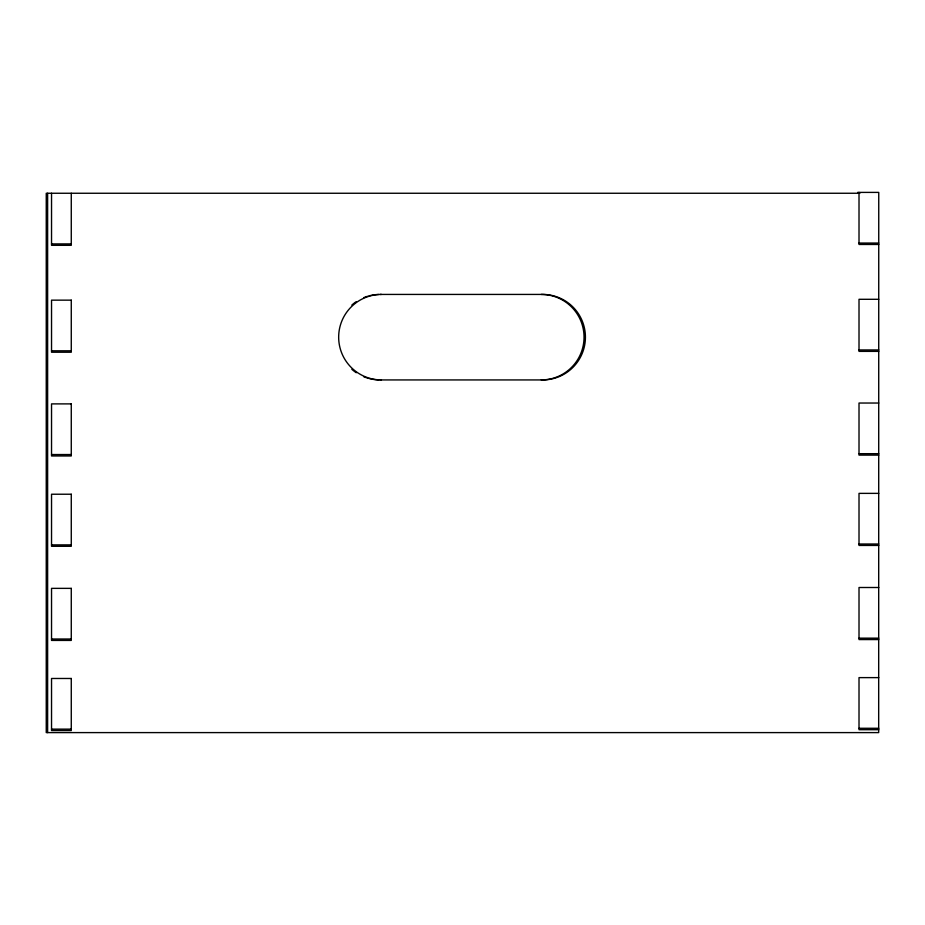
<?xml version="1.0" encoding="UTF-8"?>
<svg xmlns="http://www.w3.org/2000/svg" width="925" height="925" viewBox="0 0 925 925"><rect width="100%" height="100%" fill="white"/><g stroke="black" fill="none" stroke-linecap="round" stroke-linejoin="round"><path stroke-width="1.39" d="M857.637 192.4L878.75 192.4L878.681 732.6L46.25 732.6L46.25 193.256L859.892 193.256M859.013 243.055L878.75 243.055M51.534 243.911L71.271 243.911M878.75 244.466L859.013 244.466L859.013 192.4M380.036 294.428L542.674 294.428A42.747 42.747 0 0 1 585.421 337.186A42.747 42.747 0 0 1 542.674 379.932L380.036 379.932M878.75 299.295L859.013 299.295L859.013 351.373L878.75 351.373M859.013 349.951L878.75 349.951M51.534 350.806L71.271 350.806M878.75 403.034L859.013 403.034L859.013 455.112L878.75 455.112M859.013 453.689L878.75 453.689M51.534 454.545L71.271 454.545M878.75 493.372L859.013 493.372L859.013 545.438L878.75 545.438M859.013 544.016L878.75 544.016M51.534 544.883L71.271 544.883M878.75 587.502L859.013 587.502L859.013 639.568L878.75 639.568M859.013 638.157L878.75 638.157M51.534 639.013L71.271 639.013M878.75 677.62L859.013 677.62L859.013 729.698L878.75 729.698M859.013 728.276L878.75 728.276M51.534 729.131L71.271 729.131M71.271 193.256L71.271 245.322L51.534 245.322L51.534 193.256M47.626 193.256L47.626 732.6M381.424 379.932A42.747 42.747 0 0 1 338.666 337.186A42.747 42.747 0 0 1 381.424 294.428M378.649 379.909A42.747 42.747 0 0 1 368.971 378.475M367.641 378.094A42.747 42.747 0 0 1 363.675 376.683M356.298 372.74A42.747 42.747 0 0 1 351.847 369.318M351.847 305.053A42.747 42.747 0 0 1 356.298 301.631M363.675 297.688A42.747 42.747 0 0 1 367.641 296.266M368.971 295.884A42.747 42.747 0 0 1 378.649 294.451M541.287 294.428A42.747 42.747 0 0 1 584.045 337.186A42.747 42.747 0 0 1 541.287 379.932M71.271 300.151L51.534 300.151L51.534 352.228L71.271 352.228L71.271 300.151M71.271 403.89L51.534 403.89L51.534 455.967L71.271 455.967L71.271 403.89M71.271 494.228L51.534 494.228L51.534 546.293L71.271 546.293L71.271 494.228M71.271 588.358L51.534 588.358L51.534 640.424L71.271 640.424L71.271 588.358M71.271 678.476L51.534 678.476L51.534 730.553L71.271 730.553L71.271 678.476"/></g></svg>
